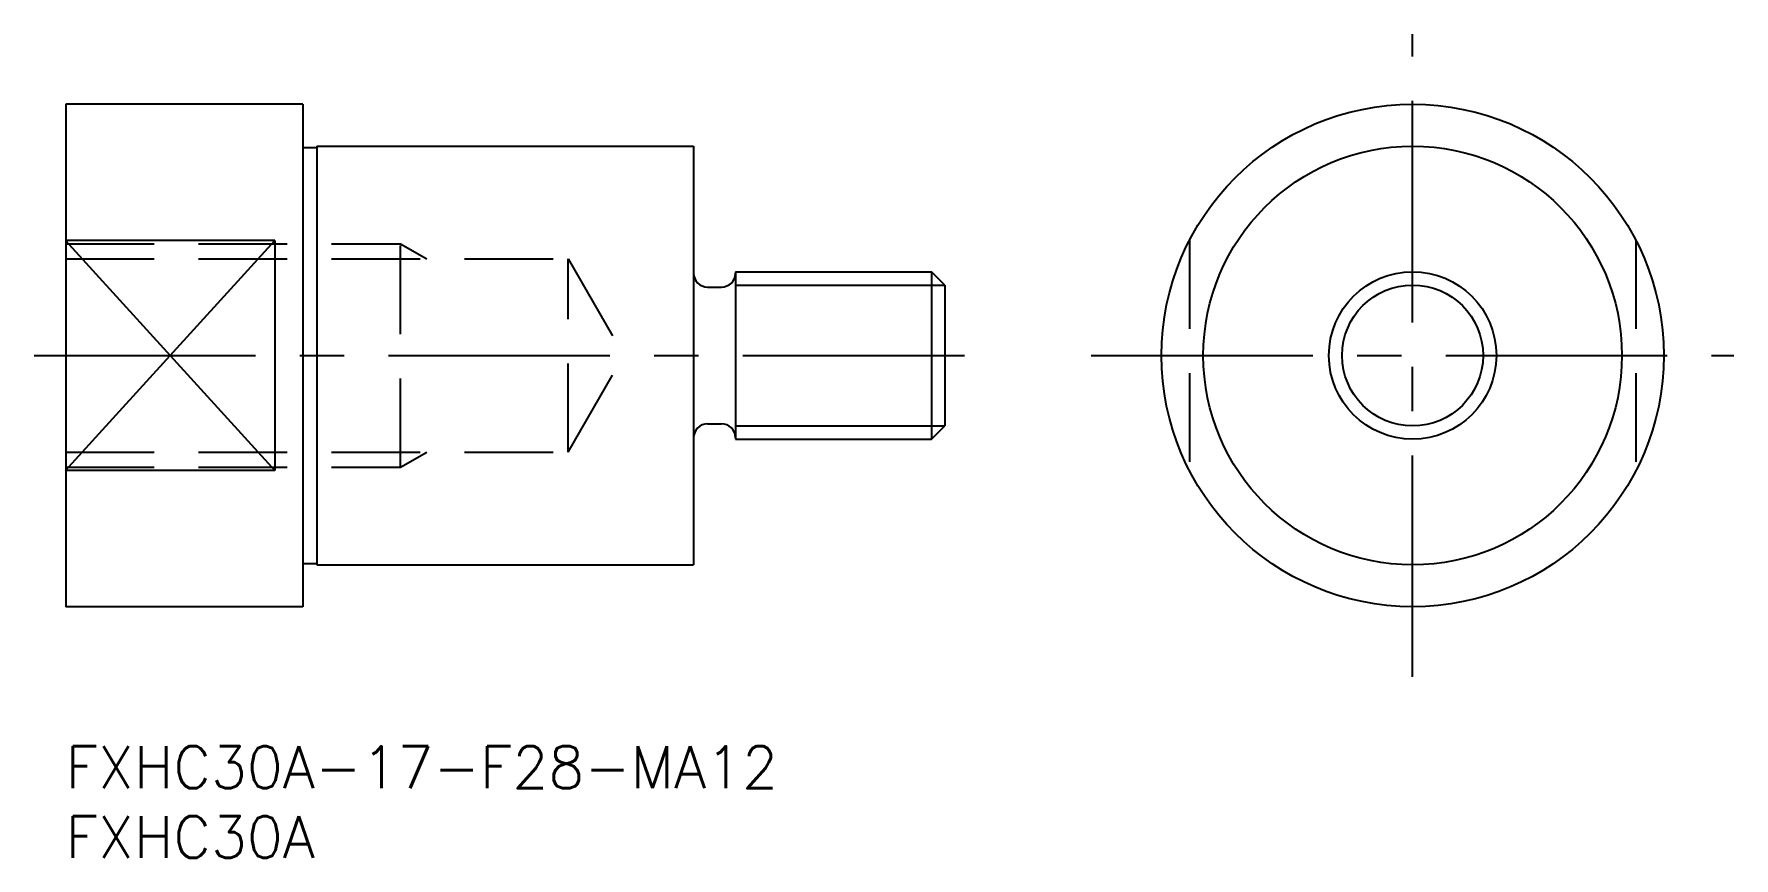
# Model space of a CAD drawing. Extents: x -2 to 120, y -8 to 51.
import ezdxf

# ---------------------------------------------------------------- set-up
doc = ezdxf.new("R2010")
doc.units = 0
doc.header["$LTSCALE"] = 0.5
doc.linetypes.add('CENTER', pattern=[50.8, 31.75, -6.35, 6.35, -6.35])
doc.linetypes.add('DASHED', pattern=[19.05, 12.7, -6.35])
for name, color, linetype in [('MSM_CENTER', 1, 'CENTER'), ('MSM_CONTINUOUS', 7, 'CONTINUOUS'), ('MSM_DASHED', 4, 'DASHED'), ('MSM_NARROW', 5, 'CONTINUOUS'), ('MSM_PART_NUMBER', 7, 'CONTINUOUS')]:
    doc.layers.add(name, color=color, linetype=linetype)
doc.styles.get("Standard").update_dxf_attribs({"font": 'txt.shx', "height": 3, "bigfont": 'bigfont.shx'})

# ---------------------------------------------------------------- blocks, each defined once
blk = doc.blocks.new('*U5')
at = {"layer": 'MSM_PART_NUMBER'}
blk.add_text('FXHC30A-17-F28-MA12', height=3, dxfattribs=at).set_placement((0, -3))
blk = doc.blocks.new('*U6')
at = {"layer": 'MSM_PART_NUMBER'}
blk.add_text('FXHC30A', height=3, dxfattribs=at).set_placement((0, -8))

msp = doc.modelspace()

# ---------------------------------------------------------------- linework, layer by layer
at = {"layer": 'MSM_CENTER'}
for p, q in [((96.53, 4.97), (96.53, 51.03)), ((-2.27, 28), (65.04, 28)), ((73.5, 28), (119.56, 28))]:
    msp.add_line(p, q, dxfattribs=at)
at = {"layer": 'MSM_CONTINUOUS'}
for p, q in [((0, 46), (0, 10)), ((17, 46), (0, 46)), ((17, 46), (17, 10)), ((17, 42.9), (18, 42.9)), ((18, 43), (45, 43)), ((18, 43), (18, 13)), ((45, 43), (45, 13)), ((14.98, 36.25), (-0.02, 36.25)), ((14.98, 36.25), (14.98, 19.75)), ((46, 32.9), (47, 32.9)), ((48, 34), (62.05, 34)), ((48, 34), (48, 22)), ((63, 33.05), (62.05, 34)), ((62.05, 34), (62.05, 22)), ((63, 33.05), (63, 22.95)), ((46, 23.1), (47, 23.1)), ((48, 22), (62.05, 22)), ((62.05, 22), (63, 22.95)), ((14.98, 19.75), (-0.02, 19.75)), ((17, 13.1), (18, 13.1)), ((18, 13), (45, 13)), ((17, 10), (0, 10))]:
    msp.add_line(p, q, dxfattribs=at)
for radius in [18, 15, 6]:
    msp.add_circle((96.53, 28), radius, dxfattribs=at)
for centre, start, end in [((46, 33.9), 180, 270), ((47, 33.9), 270, 0), ((46, 22.1), 90, 180), ((47, 22.1), 0, 90)]:
    msp.add_arc(centre, 1, start, end, dxfattribs=at)
at = {"layer": 'MSM_DASHED'}
for p, q in [((0, 36), (24, 36)), ((24, 20), (24, 36)), ((24, 36), (25.87, 34.92)), ((80.53, 36.25), (80.53, 19.75)), ((112.53, 36.25), (112.53, 19.75)), ((0, 34.92), (36.01, 34.92)), ((36.01, 21.08), (36.01, 34.92)), ((36.01, 34.92), (40, 28)), ((36.01, 21.08), (40, 28)), ((0, 21.08), (36.01, 21.08)), ((24, 20), (25.87, 21.08)), ((0, 20), (24, 20))]:
    msp.add_line(p, q, dxfattribs=at)
at = {"layer": 'MSM_NARROW'}
for p, q in [((-0.02, 36.25), (14.98, 19.75)), ((-0.02, 19.75), (14.98, 36.25)), ((48, 33.05), (63, 33.05)), ((48, 22.95), (63, 22.95))]:
    msp.add_line(p, q, dxfattribs=at)
msp.add_circle((96.53, 28), 5.05, dxfattribs=at)

# ---------------------------------------------------------------- block references
at = {"layer": 'MSM_CONTINUOUS'}
for name in ['*U5', '*U6']:
    msp.add_blockref(name, (0, 0), dxfattribs=at)

doc.saveas('drawing.dxf')
